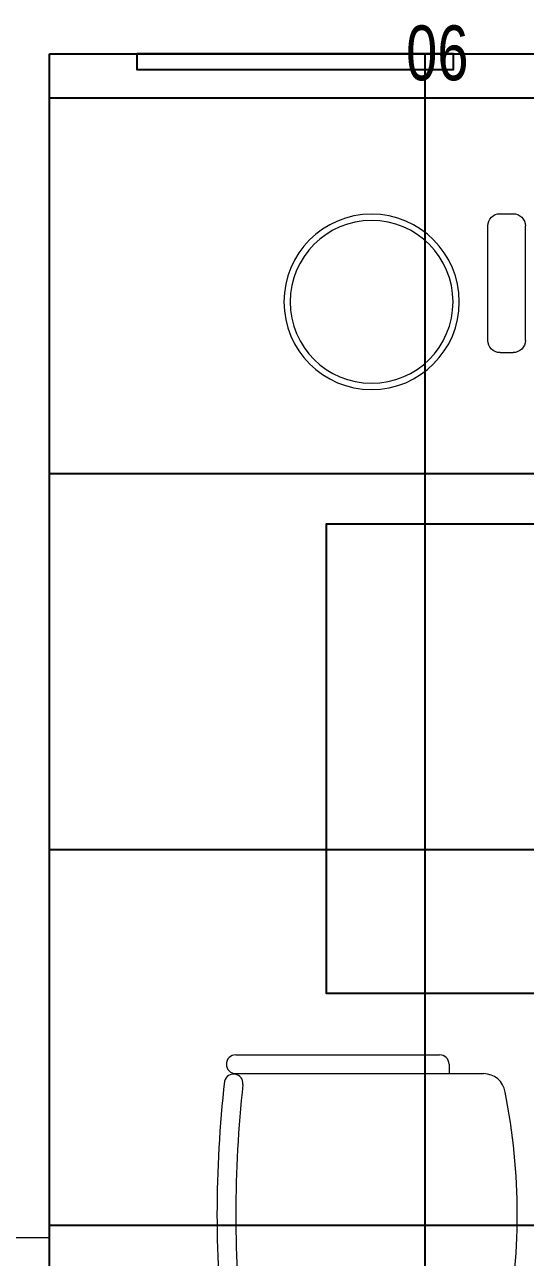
# Model space of a CAD drawing. Extents: x -12260 to 57327, y -29287 to 19916.
# Drawn here: x 35336 to 36136, y 339 to 2307 of the extents above; entities that cross this region are included whole.
import ezdxf

# ---------------------------------------------------------------- set-up
doc = ezdxf.new("R2010")
doc.units = 0
doc.header["$LTSCALE"] = 0.25
doc.linetypes.add('DASHDOT', pattern=[25.4, 12.7, -6.35, 0, -6.35])
for name, color, linetype, lineweight in [('01-First Floor$0$72_EGR_EQP_TAG', 142, 'Continuous', 5), ('01-First Floor$0$LOADING', 253, 'Continuous', 5), ('01-First Floor$0$Walls', 251, 'Continuous', 5), ('E-LITE-CLNG-CNDT', 6, 'DASHDOT', 35)]:
    doc.layers.add(name, color=color, linetype=linetype, lineweight=lineweight)
doc.layers.add('01-First Floor$0$FALSE CEILING', color=251, linetype='Continuous')
doc.layers.add('01-First Floor$0$TME-NON MEDICAL FURNITURE', color=242, linetype='Continuous')
doc.styles.add('01-First Floor$0$X3G_ENTITY_257CFD', font='swisscl.ttf', dxfattribs={"height": 200})

# ---------------------------------------------------------------- blocks, each defined once
blk = doc.blocks.new('01-First Floor$0$WM00001-P')
at = {"layer": '01-First Floor$0$LOADING'}
for radius in [0.14, 0.13]:
    blk.add_circle((0, 0), radius, dxfattribs=at)
blk = doc.blocks.new('01-First Floor$0$GF21018-P')
at = {"color": 0}
for p, q in [((-0.2806, 0.3422), (-0.2598, 0.3422)), ((-0.3002, 0.3226), (-0.3002, 0.14)), ((-0.2402, 0.3226), (-0.2402, 0.14)), ((-0.2806, 0.1204), (-0.2598, 0.1204))]:
    blk.add_line(p, q, dxfattribs=at)
for centre, start, end in [((-0.2806, 0.3226), 90, 180), ((-0.2598, 0.3226), 360, 90), ((-0.2806, 0.14), 180, 270), ((-0.2598, 0.14), 270, 360)]:
    blk.add_arc(centre, 0.0196, start, end, dxfattribs=at)
blk = doc.blocks.new('01-First Floor$0$GF21016-P')
at = {"layer": '01-First Floor$0$LOADING', "extrusion": (-1.24384e-09, -1.20261e-09, -1)}
for p, q in [((0.0128, 0.0179), (0.0128, 0.4136)), ((0.4628, 0.0179), (0.4628, 0.4136)), ((-0.0022, 0.3585), (0.0128, 0.3585)), ((0.4778, 0.3585), (0.4628, 0.3585)), ((-0.0172, 0.0179), (-0.0172, 0.3435)), ((0.4928, 0.0179), (0.4928, 0.3435)), ((0.4778, 0.0029), (0.4778, 0.0029))]:
    blk.add_line(p, q, dxfattribs=at)
for centre, radius, start, end in [((-0.2378, -0.5362), 1.0036, 78.7568, 101.2432), ((-0.0478, 0.4136), 0.035, 0, 80.6557), ((-0.4278, 0.4136), 0.035, 99.3443, 180), ((0.0022, 0.3435), 0.015, 0, 90), ((-0.4778, 0.3435), 0.015, 90, 180), ((-0.0284, 0.0145), 0.015, 284.3864, 95.5209), ((-0.2378, 1.8928), 1.8749, 263.6341, 276.3659), ((-0.4471, 0.0145), 0.015, 84.4791, 255.6136), ((0.0022, 0.0179), 0.015, 270, 0), ((0.0022, 0.0179), 0.015, 180, 270), ((-0.2378, 1.8734), 1.8855, 263.5119, 276.4881), ((-0.4778, 0.0179), 0.015, 270, 0), ((-0.4778, 0.0179), 0.015, 180, 270)]:
    blk.add_arc(centre, radius, start, end, dxfattribs=at)
blk = doc.blocks.new('01-First Floor')
at = {"layer": '01-First Floor$0$FALSE CEILING', "linetype": 'Continuous'}
for p, q in [((35976, -810), (35976, 2260)), ((35376, 2190), (39376, 2190)), ((35376, 1590), (39376, 1590)), ((35376, 990), (39376, 990)), ((35376, 390), (39376, 390))]:
    blk.add_line(p, q, dxfattribs=at)
at = {"layer": '01-First Floor$0$FALSE CEILING'}
blk.add_lwpolyline([(35376, 2260), (39376, 2260), (39376, -810), (35376, -810)], close=True, dxfattribs=at)
at = {"layer": '01-First Floor$0$FALSE CEILING', "elevation": -0.1}
blk.add_lwpolyline([(35515.2, 2260), (35515.2, 2235), (36021.2, 2235), (36021.2, 2260), (35515.2, 2260)], dxfattribs=at)
blk.add_lwpolyline([(37318.5, 1510), (37318.5, 760), (35818.5, 760), (35818.5, 1510)], close=True, dxfattribs=at)
at = {"layer": '01-First Floor$0$LOADING', "elevation": -0.1}
blk.add_lwpolyline([(35515.2, 2260), (35515.2, 2235), (36021.2, 2235), (36021.2, 2260), (35515.2, 2260)], dxfattribs=at)
blk.add_lwpolyline([(37318.5, 1510), (37318.5, 760), (35818.5, 760), (35818.5, 1510)], close=True, dxfattribs=at)
at = {"layer": '01-First Floor$0$Walls'}
for p, q in [((39376, 2260), (35376, 2260)), ((35376, 2260), (35376, 370)), ((35376, 370), (34976, 370))]:
    blk.add_line(p, q, dxfattribs=at)
at = {"layer": '01-First Floor$0$LOADING', "extrusion": (-2.24021e-05, 7.77426e-06, 1), "xscale": -1000, "yscale": 1000.000000000001, "zscale": 1000, "rotation": 180.0014107650308}
blk.add_blockref('01-First Floor$0$GF21018-P', (36376.2, 2125.4, -0.9), dxfattribs=at)
at = {"layer": '01-First Floor$0$LOADING', "extrusion": (2.24019e-05, -2.26055e-18, -1), "xscale": 1000, "yscale": 1000, "zscale": 1000, "rotation": 180}
blk.add_blockref('01-First Floor$0$WM00001-P', (-35890.4, 1864.2, 0.9), dxfattribs=at)
at = {"layer": '01-First Floor$0$TME-NON MEDICAL FURNITURE', "color": 1, "extrusion": (-1.86519e-05, 4.75185e-05, 1), "xscale": -1000.000000000002, "yscale": 1000.000000000002, "zscale": -1000.000000000002, "rotation": 270.0000250975433}
blk.add_blockref('01-First Floor$0$GF21016-P', (35655.5, 169.3, -0.8), dxfattribs=at)
at = {"layer": '01-First Floor$0$72_EGR_EQP_TAG', "insert": (35995.3, 2305.5, -0.1), "char_height": 87.47, "attachment_point": 2, "style": '01-First Floor$0$X3G_ENTITY_257CFD'}
blk.add_mtext('06', dxfattribs=at)

msp = doc.modelspace()

# ---------------------------------------------------------------- block references
at = {"layer": 'E-LITE-CLNG-CNDT'}
msp.add_blockref('01-First Floor', (0, 0), dxfattribs=at)

doc.saveas('drawing.dxf')
